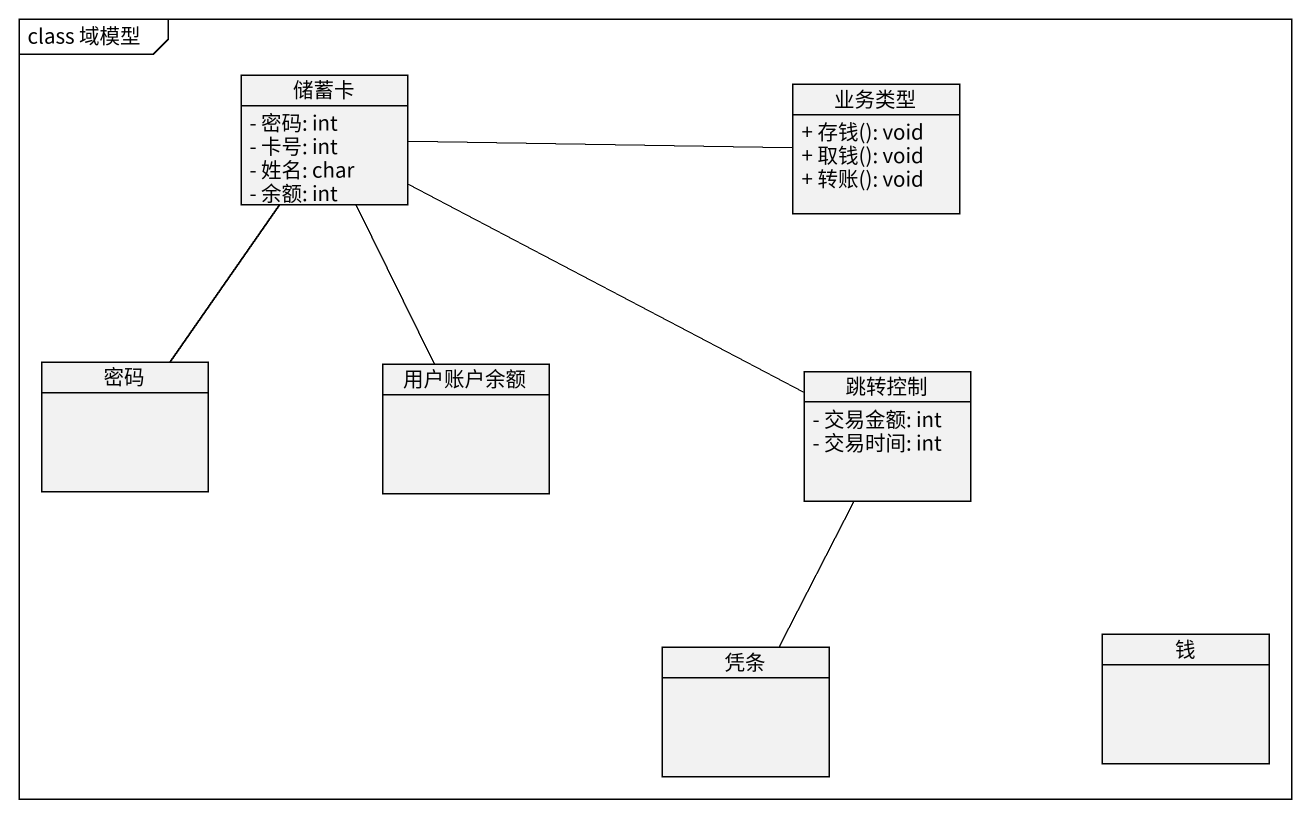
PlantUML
@startuml
mainframe class 域模型
hide circle
hide empty members
skinparam classAttributeIconSize 0
class 储蓄卡 {
  - 密码: int
  - 卡号: int
  - 姓名: char
  - 余额: int
}
class 业务类型 {
  + 存钱(): void
  + 取钱(): void
  + 转账(): void
}
class 密码
class 用户账户余额
class 跳转控制 {
  - 交易金额: int
  - 交易时间: int
}
class 凭条
class 钱
储蓄卡 -right- 业务类型
储蓄卡 -- 密码
储蓄卡 -- 用户账户余额
储蓄卡 -right- 跳转控制
跳转控制 -- 凭条
@enduml
